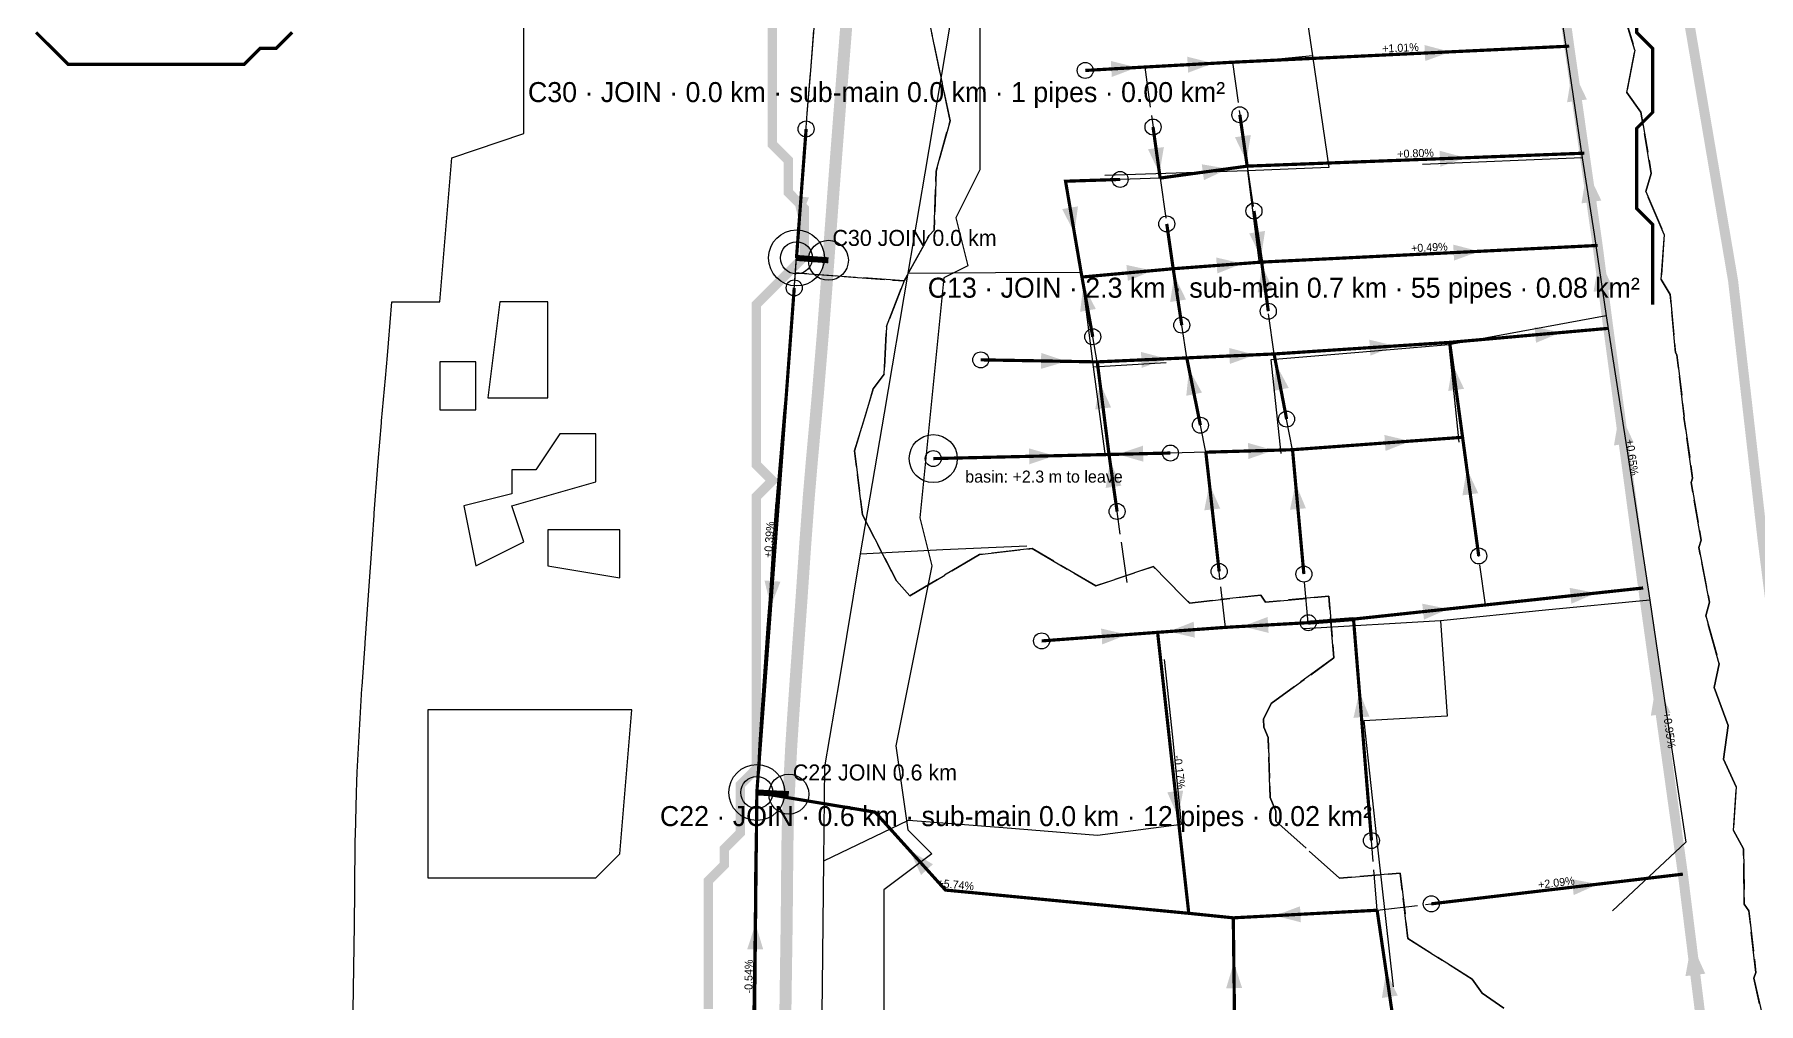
# Model space of a CAD drawing. Header units: metres. Extents: x 442821 to 452274, y 2561971 to 2571293.
# Drawn here: x 449891.5 to 450322.4, y 2569642.6 to 2569884.8 of the extents above; entities that cross this region are included whole.
import ezdxf
from ezdxf.enums import TextEntityAlignment as Align

# ---------------------------------------------------------------- set-up
doc = ezdxf.new("R2010")
doc.units = ezdxf.units.M
doc.header["$LTSCALE"] = 8
doc.linetypes.add('DASHDOT', pattern=[3.556, 2.54, -0.508, 0, -0.508])
doc.linetypes.add('DASHED', pattern=[1.524, 1.27, -0.254])
for name, color, linetype in [('A_ARROWS', 7, 'Continuous'), ('A_BASINS', 1, 'Continuous'), ('A_BRANCH', 7, 'Continuous'), ('A_BUILT_2006', 252, 'Continuous'), ('A_CATCH_LABEL', 7, 'Continuous'), ('A_CATCHMENTS', 7, 'Continuous'), ('A_DROPPED', 1, 'Continuous'), ('A_ENVELOPE', 3, 'Continuous'), ('A_GRADIENT', 8, 'Continuous'), ('A_HEAD_GAP', 8, 'Continuous'), ('A_HEADS', 8, 'Continuous'), ('A_JOIN_LINK', 6, 'Continuous'), ('A_LATERAL', 7, 'Continuous'), ('A_MAIN_PIPE', 5, 'Continuous'), ('A_OUTLET_LABEL', 7, 'Continuous'), ('A_OUTLETS', 7, 'Continuous'), ('A_STREAMS', 5, 'Continuous'), ('A_SUBMAIN', 7, 'Continuous'), ('A_WADI', 4, 'Continuous')]:
    doc.layers.add(name, color=color, linetype=linetype)

msp = doc.modelspace()

# ---------------------------------------------------------------- linework, layer by layer
at = {"layer": 'A_ARROWS', "color": 2}
for points in [[(450245.4, 2569880.46), (450239.1, 2569878.16), (450238.91, 2569882.16)], [(450167.02, 2569876.55), (450160.75, 2569874.18), (450160.52, 2569878.18)], [(450186.11, 2569877.6), (450179.83, 2569875.25), (450179.61, 2569879.25)], [(450275.9, 2569876.13), (450279.5, 2569868.56), (450274.55, 2569867.86)], [(450194.42, 2569853.06), (450191.54, 2569859.12), (450195.5, 2569859.68)], [(450172.68, 2569850.05), (450169.81, 2569856.11), (450173.77, 2569856.66)], [(450249.17, 2569853.99), (450242.85, 2569851.74), (450242.7, 2569855.74)], [(450189.85, 2569851.24), (450183.78, 2569848.39), (450183.24, 2569852.35)], [(450279.5, 2569850.86), (450283.11, 2569843.29), (450278.16, 2569842.58)], [(450151.4, 2569835.19), (450148.35, 2569841.16), (450152.3, 2569841.84)], [(450198.04, 2569829.06), (450195.11, 2569835.09), (450199.06, 2569835.69)], [(450252.59, 2569830.6), (450246.3, 2569828.29), (450246.1, 2569832.28)], [(450170.96, 2569825.78), (450164.77, 2569823.21), (450164.41, 2569827.19)], [(450193.36, 2569827.54), (450187.13, 2569825.07), (450186.83, 2569829.06)], [(450198.34, 2569826.96), (450201.18, 2569820.88), (450197.21, 2569820.35)], [(450282.62, 2569828.74), (450286.12, 2569821.13), (450281.16, 2569820.49)], [(450153.66, 2569822.14), (450156.76, 2569816.19), (450152.83, 2569815.48)], [(450176.36, 2569824.57), (450179.3, 2569818.54), (450175.34, 2569817.94)], [(450231.64, 2569806.95), (450225.38, 2569804.53), (450225.12, 2569808.52)], [(450272.98, 2569810.3), (450266.78, 2569807.74), (450266.43, 2569811.73)], [(450149.48, 2569803.1), (450143.04, 2569801.22), (450143.11, 2569805.21)], [(450174.54, 2569803.75), (450168.23, 2569801.46), (450168.05, 2569805.46)], [(450196.57, 2569804.74), (450190.27, 2569802.45), (450190.09, 2569806.45)], [(450180.05, 2569801.16), (450183.29, 2569795.29), (450179.37, 2569794.49)], [(450201.8, 2569802.37), (450204.98, 2569796.46), (450201.06, 2569795.7)], [(450245.96, 2569802.32), (450248.8, 2569796.24), (450244.84, 2569795.7)], [(450157.79, 2569797.68), (450160.58, 2569791.58), (450156.61, 2569791.08)], [(450287.68, 2569790.35), (450291.22, 2569782.76), (450286.27, 2569782.09)], [(450162.2, 2569779.88), (450168.55, 2569782.03), (450168.64, 2569778.03)], [(450201.26, 2569780.89), (450194.92, 2569778.7), (450194.81, 2569782.7)], [(450235.42, 2569783.17), (450229.18, 2569780.71), (450228.89, 2569784.7)], [(450146.48, 2569779.51), (450140.13, 2569777.36), (450140.04, 2569781.36)], [(450160.3, 2569778.09), (450163.18, 2569772.03), (450159.22, 2569771.47)], [(450249.51, 2569776.22), (450252.35, 2569770.15), (450248.39, 2569769.61)], [(450185.15, 2569772.45), (450187.85, 2569766.31), (450183.87, 2569765.87)], [(450206.7, 2569772.57), (450209.27, 2569766.38), (450205.29, 2569766.02)], [(450281.78, 2569745.2), (450275.63, 2569742.52), (450275.2, 2569746.5)], [(450244.93, 2569741.23), (450238.78, 2569738.56), (450238.35, 2569742.54)], [(450296.86, 2569722.81), (450300.43, 2569715.23), (450295.48, 2569714.54)], [(450222.64, 2569720.53), (450225.15, 2569714.31), (450221.16, 2569713.99)], [(450282.32, 2569672.44), (450276.2, 2569669.7), (450275.73, 2569673.68)], [(450305.63, 2569657.7), (450309.09, 2569650.06), (450304.13, 2569649.45)]]:
    msp.add_solid(points, dxfattribs=at)
at = {"layer": 'A_ARROWS', "color": 3}
msp.add_solid([(450082.6, 2569837.85), (450081.08, 2569844.38), (450085.06, 2569844.09)], dxfattribs=at)
at = {"layer": 'A_ARROWS', "color": 1}
for points in [[(450075.47, 2569741.81), (450073.95, 2569748.34), (450077.94, 2569748.04)], [(450193.44, 2569736.86), (450199.71, 2569739.22), (450199.94, 2569735.23)], [(450164.6, 2569734.81), (450158.36, 2569732.35), (450158.07, 2569736.33)], [(450174.99, 2569735.58), (450181.23, 2569738.04), (450181.52, 2569734.05)], [(450177.32, 2569689.26), (450174.62, 2569695.4), (450178.6, 2569695.84)], [(450110.27, 2569680.82), (450116.04, 2569677.41), (450113.07, 2569674.73)], [(450201.51, 2569664.56), (450207.8, 2569666.9), (450208.01, 2569662.91)], [(450071.7, 2569662.54), (450073.63, 2569656.12), (450069.63, 2569656.16)], [(450191.26, 2569652.84), (450193.34, 2569646.47), (450189.34, 2569646.42)], [(450229.32, 2569650.63), (450232.23, 2569644.58), (450228.27, 2569644)]]:
    msp.add_solid(points, dxfattribs=at)
at = {"layer": 'A_BASINS', "color": 1}
msp.add_circle((450116.12, 2569778.8), 6, dxfattribs=at)
at = {"layer": 'A_BRANCH', "color": 2, "linetype": 'DASHED', "const_width": 0.8}
for points in [[(450192.76, 2569864.73), (450194.59, 2569851.89)], [(450225.66, 2569683.34), (450221.17, 2569738.68)]]:
    msp.add_lwpolyline(points, dxfattribs=at)
at = {"layer": 'A_BRANCH', "color": 2, "const_width": 0.8}
for points in [[(450171.06, 2569861.67), (450172.84, 2569848.91)], [(450162.84, 2569848.57), (450149.19, 2569848.12), (450153.29, 2569824.17)], [(450174.49, 2569837.46), (450176.1, 2569826.25)], [(450196.29, 2569840.68), (450198.21, 2569827.91)], [(450178.24, 2569812.15), (450176.1, 2569826.25)], [(450199.87, 2569815.63), (450198.21, 2569827.91)], [(450155.99, 2569809.25), (450153.29, 2569824.17)], [(450182.9, 2569787.15), (450179.49, 2569803.97)], [(450204.45, 2569788.67), (450201.31, 2569804.95)], [(450252.47, 2569754.46), (450248.43, 2569784.12)], [(450175.41, 2569780.19), (450160.06, 2569779.83)], [(450187.59, 2569750.59), (450184.26, 2569780.4)], [(450208.76, 2569749.94), (450205.93, 2569781.02)], [(450240.62, 2569667.52), (450303.5, 2569674.94)]]:
    msp.add_lwpolyline(points, dxfattribs=at)
at = {"layer": 'A_BUILT_2006', "color": 252}
for points in [[(450269.16, 2569914.53), (450273.8, 2569884.64)], [(450206.8, 2569906.96), (450210.91, 2569879.46)], [(450114.07, 2569850.11), (450122.32, 2569899.02)], [(450273.8, 2569884.64), (450278.36, 2569853.93)], [(450210.91, 2569879.46), (450191.32, 2569877.55)], [(450210.91, 2569879.46), (450215.03, 2569851.59)], [(450194.64, 2569850.75), (450159, 2569849.52)], [(450215.03, 2569851.59), (450194.64, 2569850.75)], [(450194.64, 2569850.75), (450197.47, 2569828.28)], [(450278.36, 2569853.93), (450238.4, 2569852.33)], [(450278.36, 2569853.93), (450281.36, 2569834.85)], [(450109.83, 2569825.17), (450114.07, 2569850.11)], [(450281.36, 2569834.85), (450284.35, 2569814.47)], [(450103.94, 2569790.13), (450109.83, 2569825.17)], [(450109.83, 2569825.17), (450131.71, 2569825.33)], [(450131.71, 2569825.33), (450153.11, 2569825.41)], [(450153.11, 2569825.41), (450153.11, 2569825.4), (450156.13, 2569801.77)], [(450284.35, 2569814.47), (450245.01, 2569807.25)], [(450284.35, 2569814.47), (450289.86, 2569779.08)], [(450222.52, 2569805.32), (450200.5, 2569803.49)], [(450200.5, 2569803.49), (450203.02, 2569780.08)], [(450245.01, 2569807.25), (450222.52, 2569805.32)], [(450245.01, 2569807.25), (450247.52, 2569782.87)], [(450156.13, 2569801.77), (450174.32, 2569802.8)], [(450156.13, 2569801.77), (450159.09, 2569779.39)], [(450097.95, 2569755.03), (450103.94, 2569790.13)], [(450289.86, 2569779.08), (450295.25, 2569743.4)], [(450097.95, 2569755.03), (450118.54, 2569756.1)], [(450118.54, 2569756.1), (450139.5, 2569756.99)], [(450092.74, 2569723.77), (450097.95, 2569755.03)], [(450295.25, 2569743.4), (450269.14, 2569740.94)], [(450295.25, 2569743.4), (450299.76, 2569712.67)], [(450269.14, 2569740.94), (450242.93, 2569738.26)], [(450242.93, 2569738.26), (450208.82, 2569736.21)], [(450242.93, 2569738.26), (450244.62, 2569714.45)], [(450175.97, 2569709.17), (450173.93, 2569728.57)], [(450089.03, 2569701.78), (450092.74, 2569723.77)], [(450244.62, 2569714.45), (450223.71, 2569713.27)], [(450223.71, 2569713.27), (450227.28, 2569680.95)], [(450178.19, 2569687.46), (450175.97, 2569709.17)], [(450299.76, 2569712.67), (450304.27, 2569682.94)], [(450088.76, 2569678.25), (450089.03, 2569701.78)], [(450088.76, 2569678.25), (450109.91, 2569688.44)], [(450109.91, 2569688.44), (450133.56, 2569686.56)], [(450157.21, 2569684.68), (450178.19, 2569687.46)], [(450133.56, 2569686.56), (450157.21, 2569684.68)], [(450304.27, 2569682.94), (450285.91, 2569665.78)], [(450227.28, 2569680.95), (450231.11, 2569646.8)], [(450088.41, 2569647.07), (450088.76, 2569678.25)], [(450088.03, 2569613.44), (450088.41, 2569647.07)]]:
    msp.add_lwpolyline(points, dxfattribs=at)
at = {"layer": 'A_CATCHMENTS', "color": 3, "linetype": 'DASHED'}
msp.add_lwpolyline([(450111.3, 2569906.33), (450120.34, 2569863.22), (450116.83, 2569850.62), (450116.35, 2569835.9), (450115.13, 2569834.59), (450108.83, 2569823.19), (450081.66, 2569825.2), (450082.22, 2569832.85), (450083.01, 2569843.58), (450083.56, 2569850.87), (450083.73, 2569853.07), (450083.93, 2569855.68), (450084.65, 2569865.04), (450085.49, 2569875.77), (450086.32, 2569886.49), (450086.44, 2569888), (450087.35, 2569899.97), (450087.93, 2569907.92), (450087.95, 2569908.15), (450111.3, 2569906.33)], close=True, dxfattribs=at)
at = {"layer": 'A_CATCHMENTS', "color": 2, "linetype": 'DASHED'}
for points in [[(450258.75, 2569641.45), (450253.34, 2569645.2), (450250.82, 2569648.68), (450234.78, 2569658.85), (450232.85, 2569675.15), (450217.64, 2569673.92), (450201.78, 2569688.21), (450201.75, 2569690.68), (450200.35, 2569694.06), (450199.87, 2569709.1), (450198.77, 2569711.66), (450198.67, 2569713.64), (450200.61, 2569717.6), (450216.24, 2569728.99), (450215.03, 2569744.38), (450199.18, 2569742.94), (450198, 2569744.68), (450180.18, 2569742.69), (450171.15, 2569751.82), (450156.77, 2569747), (450140.83, 2569756.3), (450127.67, 2569754.83), (450127.67, 2569754.83), (450110.29, 2569744.5), (450106.95, 2569748.24), (450098.42, 2569764.72), (450096.48, 2569780.71), (450101.14, 2569796.22), (450103.89, 2569799.9), (450104.45, 2569811.82), (450108.83, 2569823.19), (450115.13, 2569834.59), (450116.35, 2569835.9), (450116.83, 2569850.62), (450120.34, 2569863.22), (450111.3, 2569906.33)], [(450288.05, 2569892.11), (450291.52, 2569880.9), (450289.46, 2569870.29), (450293.02, 2569865.39), (450295.61, 2569850.06), (450294.25, 2569845.56), (450298.86, 2569834.84), (450298.04, 2569823.58), (450300.32, 2569819.83), (450301.64, 2569805.35), (450302.02, 2569804.75), (450303.83, 2569789.3), (450303.76, 2569789.12), (450305.94, 2569773.9), (450305.59, 2569772.85), (450308.04, 2569758.41), (450307.47, 2569756.59), (450310.18, 2569742.89), (450309.21, 2569739.52), (450312.59, 2569727.52), (450311.31, 2569721.59), (450314.81, 2569712.13), (450313.61, 2569703.68), (450316.83, 2569696.72), (450316.12, 2569685.81), (450318.64, 2569681.27), (450318.84, 2569667.44), (450319.97, 2569665.77), (450321.77, 2569650.32), (450321.26, 2569648.95), (450325.31, 2569630.66)]]:
    msp.add_lwpolyline(points, dxfattribs=at)
at = {"layer": 'A_CATCHMENTS', "color": 1, "linetype": 'DASHED'}
for points in [[(450325.31, 2569630.66), (450321.26, 2569648.95), (450321.77, 2569650.32), (450319.97, 2569665.77), (450318.84, 2569667.44), (450318.64, 2569681.27), (450316.12, 2569685.81), (450316.83, 2569696.72), (450313.61, 2569703.68), (450314.81, 2569712.13), (450311.31, 2569721.59), (450312.59, 2569727.52), (450309.21, 2569739.52), (450310.18, 2569742.89), (450307.47, 2569756.59), (450308.04, 2569758.41), (450305.59, 2569772.85), (450305.94, 2569773.9), (450303.76, 2569789.12), (450303.83, 2569789.3), (450302.02, 2569804.75), (450301.64, 2569805.35), (450300.32, 2569819.83), (450298.04, 2569823.58), (450298.86, 2569834.84), (450294.25, 2569845.56), (450295.61, 2569850.06), (450293.02, 2569865.39), (450289.46, 2569870.29), (450291.52, 2569880.9), (450288.05, 2569892.11)], [(450071.15, 2569639.43), (450071.3, 2569650.19), (450071.46, 2569660.95), (450071.56, 2569669.96), (450071.56, 2569670.47), (450071.67, 2569682.47), (450071.9, 2569692.93), (450072.03, 2569695.35), (450072.64, 2569707.34), (450073.13, 2569714.86), (450073.87, 2569725.6), (450074.65, 2569736.33), (450075.24, 2569744.64), (450075.32, 2569745.82), (450076.14, 2569757.79), (450077.02, 2569769.58), (450077.84, 2569779.28), (450078.81, 2569790), (450079.35, 2569796.05), (450079.63, 2569799.45), (450080.61, 2569811.41), (450081.43, 2569822.12), (450081.66, 2569825.2), (450108.83, 2569823.19), (450108.83, 2569823.19), (450104.45, 2569811.82), (450103.89, 2569799.9), (450101.14, 2569796.22), (450096.48, 2569780.71), (450098.42, 2569764.72), (450106.95, 2569748.24), (450110.29, 2569744.5), (450127.67, 2569754.83), (450140.83, 2569756.3), (450156.77, 2569747), (450171.15, 2569751.82), (450180.18, 2569742.69), (450198, 2569744.68), (450199.18, 2569742.94), (450215.03, 2569744.38), (450216.24, 2569728.99), (450200.61, 2569717.6), (450198.67, 2569713.64), (450198.77, 2569711.66), (450199.87, 2569709.1), (450200.35, 2569694.06), (450201.75, 2569690.68), (450201.78, 2569688.21), (450217.64, 2569673.92), (450232.85, 2569675.15), (450234.78, 2569658.85), (450250.82, 2569648.68), (450253.34, 2569645.2), (450258.75, 2569641.45)]]:
    msp.add_lwpolyline(points, dxfattribs=at)
at = {"layer": 'A_DROPPED', "color": 1, "const_width": 1}
msp.add_lwpolyline([(450209.86, 2569737.79), (450221.17, 2569738.68)], dxfattribs=at)
at = {"layer": 'A_ENVELOPE', "color": 3}
msp.add_lwpolyline([(450071.15, 2569639.43), (450071.3, 2569650.19), (450071.46, 2569660.95), (450071.56, 2569669.96), (450071.56, 2569670.47), (450071.67, 2569682.47), (450071.9, 2569692.93), (450072.03, 2569695.35), (450072.64, 2569707.34), (450073.13, 2569714.86), (450073.87, 2569725.6), (450074.65, 2569736.33), (450075.24, 2569744.64), (450075.32, 2569745.82), (450076.14, 2569757.79), (450077.02, 2569769.58), (450077.84, 2569779.28), (450078.81, 2569790), (450079.35, 2569796.05), (450079.63, 2569799.45), (450080.61, 2569811.41), (450081.43, 2569822.12), (450082.22, 2569832.85), (450083.01, 2569843.58), (450083.56, 2569850.87), (450083.73, 2569853.07), (450083.93, 2569855.68), (450084.65, 2569865.04), (450085.49, 2569875.77), (450086.32, 2569886.49)], dxfattribs=at)
at = {"layer": 'A_HEAD_GAP', "color": 8, "linetype": 'DASHED'}
for points in [[(450168.97, 2569876.66), (450171.06, 2569861.67)], [(450190.89, 2569877.86), (450192.76, 2569864.73)], [(450194.59, 2569851.89), (450196.29, 2569840.68)], [(450172.84, 2569848.91), (450162.84, 2569848.57)], [(450172.84, 2569848.91), (450174.49, 2569837.46)], [(450179.49, 2569803.97), (450178.24, 2569812.15)], [(450201.31, 2569804.95), (450199.87, 2569815.63)], [(450157.12, 2569802.97), (450155.99, 2569809.25)], [(450184.26, 2569780.4), (450182.9, 2569787.15)], [(450205.93, 2569781.02), (450204.45, 2569788.67)], [(450184.26, 2569780.4), (450175.41, 2569780.19)], [(450164.58, 2569747.81), (450162.07, 2569765.58)], [(450254.14, 2569742.22), (450252.47, 2569754.46)], [(450189.14, 2569736.62), (450187.59, 2569750.59)], [(450209.86, 2569737.79), (450208.76, 2569749.94)], [(450227.07, 2569665.92), (450225.66, 2569683.34)], [(450227.07, 2569665.92), (450240.62, 2569667.52)]]:
    msp.add_lwpolyline(points, dxfattribs=at)
at = {"layer": 'A_HEADS', "color": 2}
for centre in [(450154.11, 2569875.81), (450171.06, 2569861.67), (450192.76, 2569864.73), (450162.84, 2569848.57), (450196.29, 2569840.68), (450174.49, 2569837.46), (450199.87, 2569815.63), (450178.24, 2569812.15), (450155.99, 2569809.25), (450128.01, 2569803.48), (450204.45, 2569788.67), (450182.9, 2569787.15), (450175.41, 2569780.19), (450116.12, 2569778.8), (450162.07, 2569765.58), (450252.47, 2569754.46), (450187.59, 2569750.59), (450208.76, 2569749.94), (450225.66, 2569683.34), (450240.62, 2569667.52)]:
    msp.add_circle(centre, 2, dxfattribs=at)
at = {"layer": 'A_HEADS', "color": 3}
msp.add_circle((450084.35, 2569861.18), 2, dxfattribs=at)
at = {"layer": 'A_HEADS', "color": 1}
for centre in [(450081.38, 2569821.46), (450209.86, 2569737.79), (450143.21, 2569733.23)]:
    msp.add_circle(centre, 2, dxfattribs=at)
at = {"layer": 'A_JOIN_LINK', "color": 6, "const_width": 1.5}
for points in [[(450081.94, 2569828.95), (450089.91, 2569828.36)], [(450072.03, 2569695.35), (450080.02, 2569694.94)]]:
    msp.add_lwpolyline(points, dxfattribs=at)
at = {"layer": 'A_JOIN_LINK', "color": 6}
for centre in [(450089.91, 2569828.36), (450080.02, 2569694.94)]:
    msp.add_circle(centre, 5, dxfattribs=at)
at = {"layer": 'A_LATERAL', "color": 2, "const_width": 0.8}
for points in [[(450190.89, 2569877.86), (450275.08, 2569881.88)], [(450194.59, 2569851.89), (450278.89, 2569855.13)], [(450201.31, 2569804.95), (450245.2, 2569807.84)], [(450245.2, 2569807.84), (450284.86, 2569811.35)], [(450248.43, 2569784.12), (450245.2, 2569807.84)], [(450160.06, 2569779.83), (450157.12, 2569802.97)], [(450205.93, 2569781.02), (450248.43, 2569784.12)], [(450162.07, 2569765.58), (450160.06, 2569779.83)], [(450254.14, 2569742.22), (450293.57, 2569746.46)], [(450221.17, 2569738.68), (450254.14, 2569742.22)]]:
    msp.add_lwpolyline(points, dxfattribs=at)
at = {"layer": 'A_LATERAL', "color": 2, "linetype": 'DASHDOT', "const_width": 0.8}
for points in [[(450154.11, 2569875.81), (450168.97, 2569876.66)], [(450172.84, 2569848.91), (450194.59, 2569851.89)], [(450153.29, 2569824.17), (450176.1, 2569826.25)], [(450176.1, 2569826.25), (450198.21, 2569827.91)], [(450128.01, 2569803.48), (450157.12, 2569802.97)], [(450157.12, 2569802.97), (450179.49, 2569803.97)], [(450179.49, 2569803.97), (450201.31, 2569804.95)], [(450116.12, 2569778.8), (450160.06, 2569779.83)], [(450184.26, 2569780.4), (450205.93, 2569781.02)]]:
    msp.add_lwpolyline(points, dxfattribs=at)
at = {"layer": 'A_LATERAL', "color": 2, "linetype": 'DASHED', "const_width": 0.8}
for points in [[(450168.97, 2569876.66), (450190.89, 2569877.86)], [(450198.21, 2569827.91), (450282.19, 2569832.07)]]:
    msp.add_lwpolyline(points, dxfattribs=at)
at = {"layer": 'A_LATERAL', "color": 3, "linetype": 'DASHED', "const_width": 0.8}
msp.add_lwpolyline([(450084.35, 2569861.18), (450083.22, 2569846.2), (450081.94, 2569828.95)], dxfattribs=at)
at = {"layer": 'A_LATERAL', "color": 1, "linetype": 'DASHED', "const_width": 0.8}
for points in [[(450081.38, 2569821.46), (450072.03, 2569695.35)], [(450189.14, 2569736.62), (450172.2, 2569735.37)], [(450209.86, 2569737.79), (450189.14, 2569736.62)], [(450234.14, 2569617.8), (450227.07, 2569665.92)], [(450191.59, 2569626.08), (450191.12, 2569664.02)]]:
    msp.add_lwpolyline(points, dxfattribs=at)
at = {"layer": 'A_LATERAL', "color": 1, "linetype": 'DASHDOT', "const_width": 0.8}
for points in [[(450143.21, 2569733.23), (450172.2, 2569735.37)], [(450172.2, 2569735.37), (450179.99, 2569665.15)], [(450071.1, 2569603.33), (450072.03, 2569695.35)], [(450227.07, 2569665.92), (450191.12, 2569664.02)]]:
    msp.add_lwpolyline(points, dxfattribs=at)
at = {"layer": 'A_LATERAL', "color": 1, "const_width": 0.8}
for points in [[(450179.99, 2569665.15), (450119.17, 2569670.96), (450101.6, 2569690.43), (450072.03, 2569695.35)], [(450191.12, 2569664.02), (450179.99, 2569665.15)]]:
    msp.add_lwpolyline(points, dxfattribs=at)
at = {"layer": 'A_MAIN_PIPE', "color": 5, "const_width": 3}
msp.add_lwpolyline([(450094.42, 2569887.39), (450094.3, 2569885.87), (450093.46, 2569875.14), (450092.62, 2569864.42), (450091.9, 2569855.06), (450091.7, 2569852.46), (450091.53, 2569850.26), (450090.99, 2569842.99), (450090.2, 2569832.26), (450089.41, 2569821.52), (450088.59, 2569810.78), (450087.6, 2569798.8), (450087.32, 2569795.37), (450086.78, 2569789.29), (450085.81, 2569778.59), (450084.99, 2569768.94), (450084.12, 2569757.22), (450083.3, 2569745.27), (450083.22, 2569744.08), (450082.63, 2569735.76), (450081.85, 2569725.03), (450081.11, 2569714.32), (450080.63, 2569706.88), (450080.02, 2569694.95), (450079.99, 2569694.37), (450079.9, 2569692.63), (450079.67, 2569682.34), (450079.56, 2569670.4), (450079.56, 2569669.88), (450079.46, 2569660.85), (450079.3, 2569650.08), (450079.15, 2569639.33)], dxfattribs=at)
at = {"layer": 'A_OUTLETS', "color": 5}
for centre, radius in [((450081.94, 2569828.95), 7), ((450081.94, 2569828.95), 4), ((450072.03, 2569695.35), 7), ((450072.03, 2569695.35), 4)]:
    msp.add_circle(centre, radius, dxfattribs=at)
at = {"layer": 'A_STREAMS', "color": 5}
for points, const_width in [([(450295.93, 2569817.31), (450295.93, 2569821.31), (450295.93, 2569825.31), (450295.93, 2569829.31), (450295.93, 2569833.31), (450295.93, 2569837.31), (450291.93, 2569841.31), (450291.93, 2569845.32), (450291.93, 2569849.32), (450291.93, 2569853.32), (450291.93, 2569857.32), (450291.93, 2569861.32), (450295.93, 2569865.32), (450295.93, 2569869.32), (450295.93, 2569873.33), (450295.93, 2569877.33), (450295.93, 2569881.33), (450291.93, 2569885.33), (450291.93, 2569889.33), (450291.93, 2569893.33), (450295.93, 2569897.33), (450291.93, 2569901.34), (450287.93, 2569905.34)], 0.8), ([(450075.9, 2569889.33), (450075.9, 2569885.33), (450075.9, 2569881.33), (450075.9, 2569877.33), (450075.9, 2569873.33), (450075.9, 2569869.32), (450075.9, 2569865.32), (450075.9, 2569861.32), (450075.9, 2569857.32), (450079.9, 2569853.32), (450079.9, 2569849.32), (450079.9, 2569845.32), (450083.9, 2569841.31), (450083.9, 2569837.31), (450083.9, 2569833.31), (450083.9, 2569829.31), (450079.9, 2569825.31), (450075.9, 2569821.31), (450071.9, 2569817.31), (450071.9, 2569813.3), (450071.9, 2569809.3), (450071.9, 2569805.3), (450071.9, 2569801.3), (450071.9, 2569797.3), (450071.9, 2569793.3), (450071.9, 2569789.3), (450071.9, 2569785.29), (450071.9, 2569781.29), (450071.9, 2569777.29), (450075.9, 2569773.29), (450071.9, 2569769.29), (450071.9, 2569765.29), (450071.9, 2569761.29), (450071.9, 2569757.28), (450071.9, 2569753.28), (450071.9, 2569749.28), (450071.9, 2569745.28), (450071.9, 2569741.28), (450071.9, 2569737.28), (450071.9, 2569733.28), (450071.9, 2569729.28), (450071.9, 2569725.27), (450071.9, 2569721.27), (450071.9, 2569717.27), (450071.9, 2569713.27), (450071.9, 2569709.27), (450071.9, 2569705.27), (450071.9, 2569701.27), (450067.9, 2569697.26), (450067.9, 2569693.26), (450067.9, 2569689.26), (450067.9, 2569685.26), (450063.9, 2569681.26), (450063.9, 2569677.26), (450059.9, 2569673.26), (450059.9, 2569669.25), (450059.9, 2569665.25), (450059.9, 2569661.25), (450059.9, 2569657.25), (450059.9, 2569653.25), (450059.9, 2569649.25), (450059.9, 2569645.25), (450059.9, 2569641.24)], 2.4), ([(449891.87, 2569885.33), (449895.88, 2569881.33), (449899.88, 2569877.33), (449903.88, 2569877.33), (449907.88, 2569877.33), (449911.88, 2569877.33), (449915.88, 2569877.33), (449919.88, 2569877.33), (449923.88, 2569877.33), (449927.88, 2569877.33), (449931.88, 2569877.33), (449935.88, 2569877.33), (449939.88, 2569877.33), (449943.88, 2569877.33), (449947.88, 2569881.33), (449951.88, 2569881.33), (449955.88, 2569885.33)], 0.8)]:
    msp.add_lwpolyline(points, dxfattribs=dict(at, const_width=const_width))
at = {"layer": 'A_SUBMAIN', "color": 2, "linetype": 'DASHED', "const_width": 2.5}
for points in [[(450275.08, 2569881.88), (450270.53, 2569915.03)], [(450278.89, 2569855.13), (450275.08, 2569881.88)], [(450282.19, 2569832.07), (450278.89, 2569855.13)]]:
    msp.add_lwpolyline(points, dxfattribs=at)
at = {"layer": 'A_SUBMAIN', "color": 1, "linetype": 'DASHDOT', "const_width": 2.5}
msp.add_lwpolyline([(450304.53, 2569891), (450316.05, 2569823.21), (450323.45, 2569758.24), (450337.87, 2569644.53)], dxfattribs=at)
at = {"layer": 'A_SUBMAIN', "color": 2, "const_width": 2.5}
for points in [[(450284.86, 2569811.35), (450282.19, 2569832.07)], [(450293.57, 2569746.46), (450284.86, 2569811.35)], [(450303.5, 2569674.94), (450293.57, 2569746.46)], [(450310.36, 2569619.42), (450303.5, 2569674.94)]]:
    msp.add_lwpolyline(points, dxfattribs=at)
at = {"layer": 'A_WADI', "color": 4}
for points in [[(449971.16, 2569640.84), (449971.31, 2569651.6), (449971.46, 2569662.2), (449971.56, 2569670.95), (449971.67, 2569683.36), (449971.69, 2569684.74), (449971.93, 2569695.2), (449972.03, 2569698.03), (449972.16, 2569700.45), (449972.77, 2569712.43), (449972.85, 2569713.8), (449973.33, 2569721.31), (449973.37, 2569721.8), (449974.12, 2569732.54), (449974.13, 2569732.78), (449974.9, 2569743.47), (449975.48, 2569751.62), (449975.56, 2569752.7), (449976.38, 2569764.67), (449976.42, 2569765.2), (449977.29, 2569776.99), (449977.38, 2569778.04), (449978.2, 2569787.74), (449978.25, 2569788.25), (449979.21, 2569798.91), (449979.71, 2569804.58), (449979.96, 2569807.67), (449980.82, 2569818.01), (449992.8, 2569818.01), (449995.8, 2569854.01), (450013.8, 2569860.01), (450013.8, 2569899.01)], [(450127.8, 2569896.01), (450127.8, 2569851.01), (450121.8, 2569839.01), (450124.8, 2569827.01), (450118.8, 2569824.01), (450112.8, 2569764.01), (450115.8, 2569752.01), (450106.8, 2569707.01), (450109.8, 2569686.01), (450115.8, 2569680.01), (450103.8, 2569671.01), (450103.8, 2569617.01)]]:
    msp.add_lwpolyline(points, dxfattribs=at)
for points in [[(450004.8, 2569794.01), (450019.8, 2569794.01), (450019.8, 2569818.01), (450007.8, 2569818.01), (450004.8, 2569794.01)], [(449992.8, 2569791.01), (450001.8, 2569791.01), (450001.8, 2569803.01), (449992.8, 2569803.01), (449992.8, 2569791.01)], [(450016.8, 2569776.01), (450010.8, 2569776.01), (450010.8, 2569770.01), (449998.8, 2569767.01), (450001.8, 2569752.01), (450013.8, 2569758.01), (450010.8, 2569767.01), (450031.8, 2569773.01), (450031.8, 2569785.01), (450022.8, 2569785.01), (450016.8, 2569776.01)], [(450019.8, 2569752.01), (450037.8, 2569749.01), (450037.8, 2569761.01), (450019.8, 2569761.01), (450019.8, 2569752.01)], [(449989.8, 2569674.01), (450031.8, 2569674.01), (450037.8, 2569680.01), (450040.8, 2569716.01), (449989.8, 2569716.01), (449989.8, 2569674.01)]]:
    msp.add_lwpolyline(points, close=True, dxfattribs=at)

# ---------------------------------------------------------------- texts
at = {"layer": 'A_BASINS', "color": 1}
msp.add_text('basin: +2.3 m to leave', height=3, dxfattribs=at).set_placement((450124.12, 2569772.8))
at = {"layer": 'A_CATCH_LABEL', "color": 3}
msp.add_text('C30 · JOIN · 0.0 km · sub-main 0.0 km · 1 pipes · 0.00 km²', height=5, dxfattribs=at).set_placement((450101.95, 2569870.4), align=Align.MIDDLE_CENTER)
at = {"layer": 'A_CATCH_LABEL', "color": 2}
msp.add_text('C13 · JOIN · 2.3 km · sub-main 0.7 km · 55 pipes · 0.08 km²', height=5, dxfattribs=at).set_placement((450203.74, 2569821.51), align=Align.MIDDLE_CENTER)
at = {"layer": 'A_CATCH_LABEL', "color": 1}
msp.add_text('C22 · JOIN · 0.6 km · sub-main 0.0 km · 12 pipes · 0.02 km²', height=5, dxfattribs=at).set_placement((450136.8, 2569689.45), align=Align.MIDDLE_CENTER)
at = {"layer": 'A_GRADIENT', "color": 2}
for s, rotation, p in [('+1.01%', 2.7325, (450232.98, 2569879.87)), ('+0.80%', 2.2031, (450236.74, 2569853.51)), ('+0.49%', 2.8392, (450240.2, 2569829.99)), ('+0.65%', 277.6511, (450289.22, 2569778.91)), ('+0.95%', 277.9018, (450298.54, 2569710.7)), ('+2.09%', 6.7357, (450272.06, 2569671.23))]:
    msp.add_text(s, height=2, rotation=rotation, dxfattribs=at).set_placement(p, align=Align.BOTTOM_CENTER)
at = {"layer": 'A_GRADIENT', "color": 1}
for s, rotation, p in [('+0.39%', 85.7585, (450076.7, 2569758.41)), ('-0.17%', -83.6709, (450176.1, 2569700.26)), ('+5.74%', 354.54, (450121.6, 2569670.73)), ('-0.54%', 89.4213, (450071.56, 2569649.34))]:
    msp.add_text(s, height=2, rotation=rotation, dxfattribs=at).set_placement(p, align=Align.BOTTOM_CENTER)
at = {"layer": 'A_OUTLET_LABEL', "color": 5}
for s, p in [('C30 JOIN 0.0 km', (450090.94, 2569831.95)), ('C22 JOIN 0.6 km', (450081.03, 2569698.35))]:
    msp.add_text(s, height=4, dxfattribs=at).set_placement(p)

doc.saveas('drawing.dxf')
